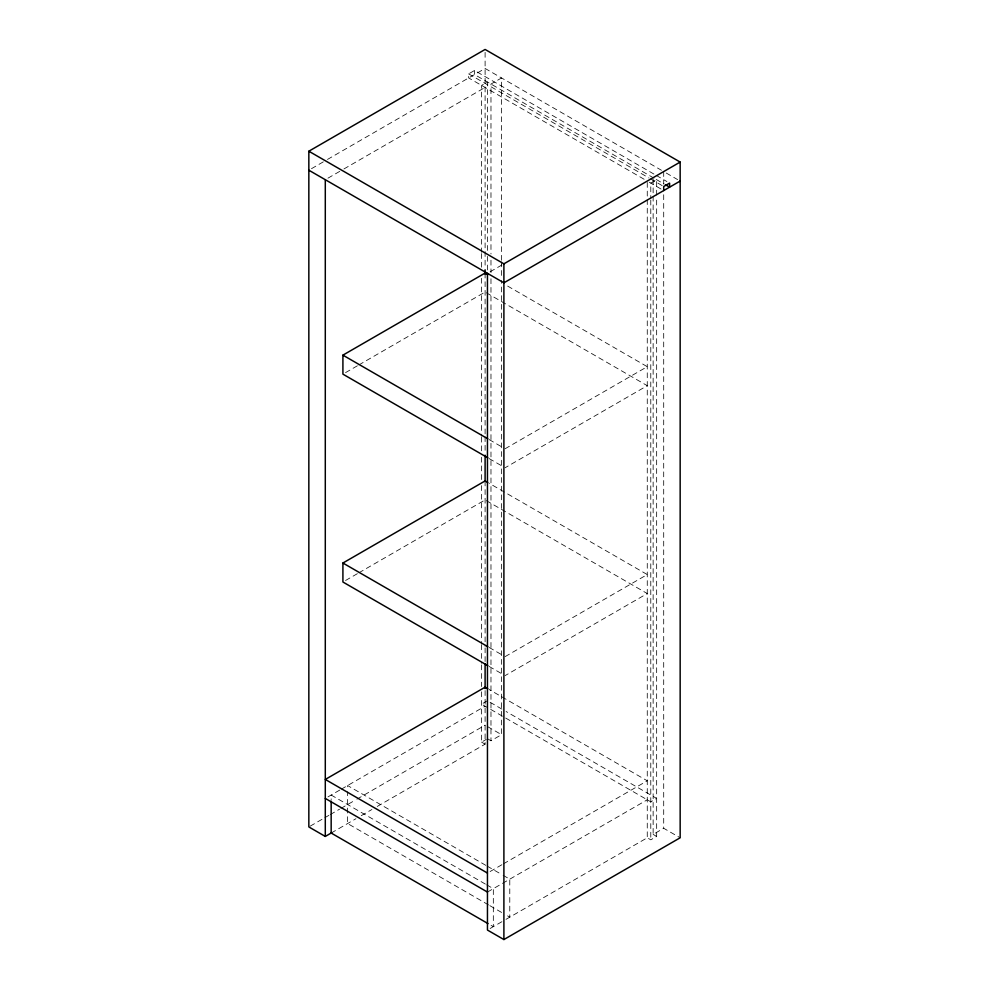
<?xml version="1.0" encoding="UTF-8"?>
<svg xmlns="http://www.w3.org/2000/svg" width="989" height="989" viewBox="0 0 989 989"><rect width="100%" height="100%" fill="white"/><g stroke="black" fill="none" stroke-linecap="round" stroke-linejoin="round"><path stroke-width="0.74" stroke-dasharray="4.95 3.71" d="M644.123 179.256L468.65 77.946L468.65 73.878L474.522 70.479L654.891 174.62M311.498 168.674L326.197 160.193M327.483 159.439L485.104 68.451L661.456 170.269M327.952 178.168L342.602 169.712M343.937 168.946L485.104 87.44M490.111 271.79L502.103 264.867M345.569 372.606L357.536 365.707M358.859 364.941L485.104 292.052L647.263 385.685L505.07 467.772M505.07 448.771L647.263 366.684L505.033 284.572M345.569 580.481L357.536 573.583M358.859 572.816L485.104 499.927L647.263 593.548L505.07 675.635M505.07 656.647L647.263 574.56L489.085 483.238M487.453 700.744L481.569 704.131L650.787 801.832L656.659 798.432L506.108 711.511M327.952 796.899L340.018 789.927M341.267 789.21L485.104 706.171M310.175 826.161L323.527 818.447M324.862 817.68L328.867 815.369M330.202 814.602L339.548 809.2M340.884 808.433L355.57 799.953M356.905 799.174L485.104 725.172M481.569 691.793L481.569 742.133L486.279 739.413M331.167 833.035L355.916 818.744M361.245 815.665L371.901 809.521M377.229 806.443L485.104 744.161L485.104 687.182M487.453 738.734L490.977 740.773L501.547 734.666L501.547 280.369M490.111 871.532L502.103 864.609M503.426 863.842L647.263 780.803L489.085 689.481M487.453 892.066L647.263 799.792M490.111 928.51L504.761 920.054M505.985 919.35L647.263 837.782L650.787 839.822L656.659 836.434L656.659 196.675M653.136 196.218L653.136 834.395L663.706 828.288L680.16 837.782M666.24 173.026L677.626 179.602M656.226 175.387L666.92 181.556M654.001 178.168L474.522 74.546L474.522 70.479M656.226 179.454L664.237 184.09M468.65 73.878L649.019 178.008M650.354 178.774L662.37 185.722M661.035 189.023L647.263 181.061L647.263 198.06M489.122 439.561L502.412 447.238M489.122 458.562L502.412 466.239M489.122 647.436L502.412 655.114M489.122 666.425L502.412 674.102M490.111 702.289L504.773 710.745M487.626 726.631L501.547 734.666M653.136 834.395L656.659 836.434M481.569 742.133L485.104 744.161M485.846 865.363L347.621 785.55L347.621 790.112M487.181 866.129L501.806 874.56M503.129 875.327L509.78 879.172L509.78 917.162L505.787 914.862M485.352 884.067L331.167 795.045L331.167 799.606M486.675 884.834L493.326 888.666L493.326 926.656L489.332 924.356M488.504 904.886L347.621 823.54L347.621 791.62M489.839 905.652L504.464 914.096M663.706 171.567L663.706 183.929M663.706 194.746L663.706 828.288M656.659 195.154L656.659 179.701L650.787 183.101L650.787 198.554M653.136 179.219L653.136 194.672M650.787 200.075L650.787 839.822M647.263 199.605L647.263 837.782M501.547 260.28L501.547 77.946L490.977 84.053L490.977 254.025M501.547 261.825L501.547 278.824M490.977 260.206L490.977 272.568M490.977 278.75L490.977 740.773M487.453 250.44L487.453 82.013L481.569 85.413L481.569 252.294M487.453 256.374L487.453 270.529M485.104 52.368L485.104 268.229M485.104 273.063L485.104 435.123M485.104 436.668L485.104 453.667M485.104 480.938L485.104 646.361M485.104 647.906L485.104 661.814M481.569 253.592L481.569 267.747M481.569 278.28L481.569 436.174M481.569 437.2L481.569 451.627M481.569 457.264L481.569 480.407M481.569 485.624L481.569 643.963M481.569 644.779L481.569 663.322M481.569 664.868L481.569 686.502"/><path stroke-width="1.48" d="M331.945 832.59L325.294 836.434L308.84 826.928L308.84 151.218L485.104 49.45L680.16 162.072L680.16 837.782L503.896 939.55L487.453 930.056L487.453 273.335M487.8 457.796L342.911 374.151L342.911 355.15L485.104 273.063L487.762 274.596M308.84 151.218L503.896 263.828L680.16 162.072M680.16 181.061L503.896 282.829L308.84 170.207M487.8 665.659L342.911 582.014L342.911 563.025L485.104 480.938L487.762 482.471M665.572 184.856L669.59 187.168L669.59 183.101L663.706 186.488L663.706 190.568M342.911 355.15L487.8 438.795M342.911 563.025L487.8 646.67M487.762 688.715L485.104 687.182L325.294 779.443L487.453 873.064M325.294 798.432L487.453 892.066M488.01 923.59L331.167 833.035L331.167 801.127M503.896 263.828L503.896 939.55M485.104 269.774L485.104 274.41M485.104 455.212L485.104 481.47M485.104 663.817L485.104 688.542M325.294 179.701L325.294 836.434"/></g></svg>
